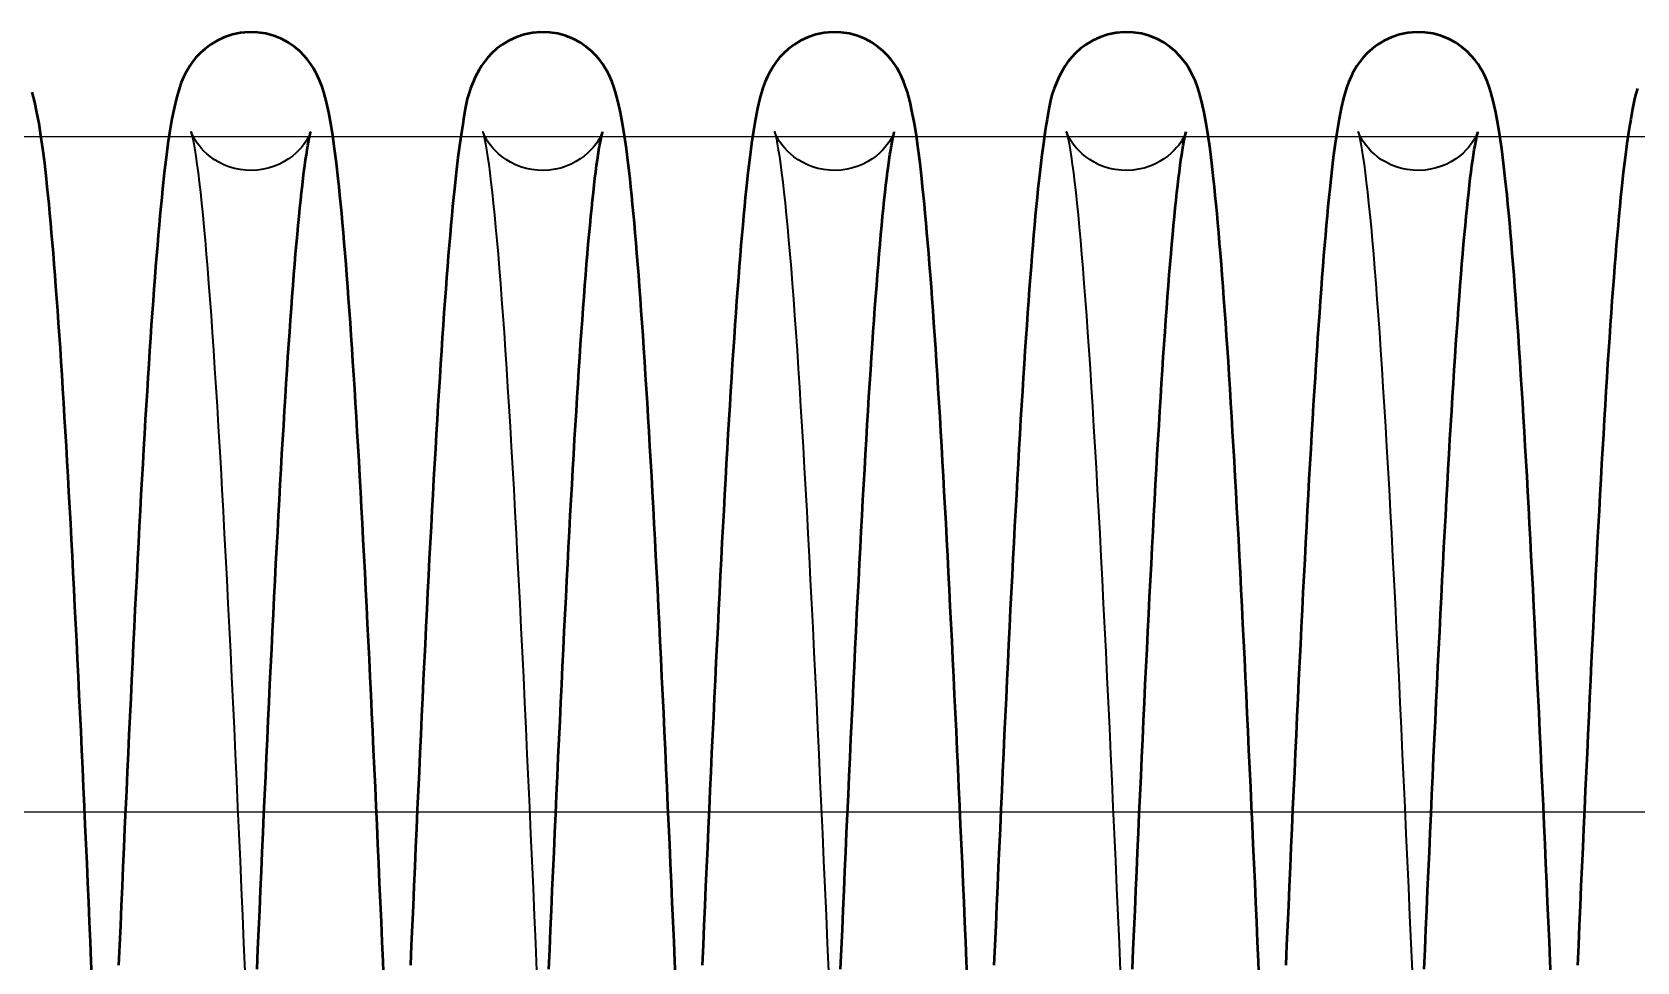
# Model space of a CAD drawing. Header units: millimetres. Extents: x 1448 to 104164, y -19509 to -89.
# Drawn here: x 84559 to 84654, y -3001.5 to -2946.5 of the extents above; entities that cross this region are included whole.
import ezdxf

# ---------------------------------------------------------------- set-up
doc = ezdxf.new("R2010")
doc.units = ezdxf.units.MM
doc.header["$LTSCALE"] = 60
doc.header["$MEASUREMENT"] = 0
doc.layers.get('0').update_dxf_attribs({"linetype": 'CONTINUOUS'})
doc.layers.add('가려진 것(ISO)', color=7, linetype='CONTINUOUS', lineweight=35)
doc.layers.add('가시적인 것(ISO)', color=7, linetype='CONTINUOUS', lineweight=50)

# ---------------------------------------------------------------- blocks, each defined once
blk = doc.blocks.new('토션스프링1')
at = {"layer": '가려진 것(ISO)', "flags": 128}
for points in [[(21462399.035, -50955408.884), (21462399.041, -50955408.9), (21462399.06, -50955408.952), (21462399.1, -50955409.045), (21462399.171, -50955409.189), (21462399.222, -50955409.282), (21462399.287, -50955409.391), (21462399.369, -50955409.514), (21462399.469, -50955409.652), (21462399.591, -50955409.803), (21462399.739, -50955409.966), (21462399.912, -50955410.136), (21462400.114, -50955410.308), (21462400.344, -50955410.477), (21462400.601, -50955410.638), (21462400.882, -50955410.785), (21462401.182, -50955410.912), (21462401.502, -50955411.016), (21462401.835, -50955411.094), (21462402.178, -50955411.144), (21462402.525, -50955411.164), (21462402.873, -50955411.153), (21462403.218, -50955411.111), (21462403.555, -50955411.041), (21462403.879, -50955410.945), (21462404.185, -50955410.824), (21462404.472, -50955410.682), (21462404.736, -50955410.525), (21462404.974, -50955410.357), (21462405.184, -50955410.186), (21462405.365, -50955410.015), (21462405.52, -50955409.85), (21462405.65, -50955409.693), (21462405.757, -50955409.551), (21462405.843, -50955409.424), (21462405.912, -50955409.312), (21462405.967, -50955409.214), (21462406.043, -50955409.063), (21462406.088, -50955408.962), (21462406.109, -50955408.905), (21462406.116, -50955408.885), (21462406.113, -50955408.895), (21462406.103, -50955408.931), (21462406.087, -50955408.992), (21462406.067, -50955409.075), (21462406.019, -50955409.298), (21462405.964, -50955409.585), (21462405.904, -50955409.934), (21462405.841, -50955410.339), (21462405.775, -50955410.797), (21462405.708, -50955411.304), (21462405.64, -50955411.858), (21462405.572, -50955412.458), (21462405.503, -50955413.103), (21462405.433, -50955413.793), (21462405.363, -50955414.525), (21462405.293, -50955415.3), (21462405.222, -50955416.115), (21462405.151, -50955416.97), (21462405.08, -50955417.864), (21462405.009, -50955418.794), (21462404.939, -50955419.76), (21462404.867, -50955420.765), (21462404.796, -50955421.807), (21462404.725, -50955422.886), (21462404.653, -50955424), (21462404.582, -50955425.148), (21462404.51, -50955426.329), (21462404.439, -50955427.541), (21462404.367, -50955428.783), (21462404.296, -50955430.054), (21462404.224, -50955431.352), (21462404.153, -50955432.676), (21462404.081, -50955434.027), (21462404.01, -50955435.405), (21462403.938, -50955436.812), (21462403.867, -50955438.244), (21462403.795, -50955439.701), (21462403.723, -50955441.181), (21462403.651, -50955442.682), (21462403.579, -50955444.203), (21462403.508, -50955445.743), (21462403.436, -50955447.299), (21462403.364, -50955448.871), (21462403.293, -50955450.456), (21462403.221, -50955452.054), (21462403.15, -50955453.666), (21462403.078, -50955455.294), (21462403.007, -50955456.936), (21462402.935, -50955458.59)], [(21462416.311, -50955408.884), (21462416.316, -50955408.9), (21462416.336, -50955408.952), (21462416.376, -50955409.046), (21462416.446, -50955409.194), (21462416.497, -50955409.288), (21462416.563, -50955409.397), (21462416.646, -50955409.52), (21462416.748, -50955409.657), (21462416.871, -50955409.808), (21462417.019, -50955409.971), (21462417.194, -50955410.141), (21462417.396, -50955410.313), (21462417.627, -50955410.482), (21462417.884, -50955410.642), (21462418.166, -50955410.789), (21462418.467, -50955410.916), (21462418.786, -50955411.019), (21462419.12, -50955411.096), (21462419.463, -50955411.145), (21462419.811, -50955411.164), (21462420.158, -50955411.152), (21462420.503, -50955411.11), (21462420.839, -50955411.039), (21462421.163, -50955410.942), (21462421.469, -50955410.821), (21462421.755, -50955410.678), (21462422.018, -50955410.52), (21462422.256, -50955410.353), (21462422.465, -50955410.181), (21462422.646, -50955410.01), (21462422.8, -50955409.845), (21462422.929, -50955409.69), (21462423.035, -50955409.547), (21462423.121, -50955409.42), (21462423.19, -50955409.309), (21462423.244, -50955409.212), (21462423.319, -50955409.061), (21462423.363, -50955408.961), (21462423.385, -50955408.905), (21462423.392, -50955408.885), (21462423.389, -50955408.895), (21462423.379, -50955408.932), (21462423.363, -50955408.993), (21462423.343, -50955409.076), (21462423.294, -50955409.3), (21462423.239, -50955409.588), (21462423.179, -50955409.936), (21462423.117, -50955410.341), (21462423.051, -50955410.799), (21462422.984, -50955411.307), (21462422.916, -50955411.862), (21462422.847, -50955412.461), (21462422.778, -50955413.106), (21462422.709, -50955413.796), (21462422.639, -50955414.528), (21462422.568, -50955415.303), (21462422.498, -50955416.119), (21462422.427, -50955416.975), (21462422.356, -50955417.869), (21462422.285, -50955418.8), (21462422.214, -50955419.768), (21462422.143, -50955420.771), (21462422.072, -50955421.812), (21462422, -50955422.889), (21462421.929, -50955424.003), (21462421.858, -50955425.15), (21462421.786, -50955426.331), (21462421.714, -50955427.544), (21462421.643, -50955428.786), (21462421.571, -50955430.058), (21462421.499, -50955431.358), (21462421.428, -50955432.685), (21462421.356, -50955434.036), (21462421.285, -50955435.413), (21462421.214, -50955436.816), (21462421.142, -50955438.247), (21462421.07, -50955439.702), (21462420.999, -50955441.182), (21462420.927, -50955442.683), (21462420.855, -50955444.204), (21462420.783, -50955445.745), (21462420.712, -50955447.302), (21462420.64, -50955448.876), (21462420.568, -50955450.463), (21462420.497, -50955452.064), (21462420.425, -50955453.675), (21462420.354, -50955455.3), (21462420.282, -50955456.939), (21462420.211, -50955458.591)], [(21462433.587, -50955408.884), (21462433.592, -50955408.9), (21462433.612, -50955408.952), (21462433.652, -50955409.045), (21462433.723, -50955409.189), (21462433.774, -50955409.282), (21462433.839, -50955409.391), (21462433.92, -50955409.514), (21462434.021, -50955409.652), (21462434.143, -50955409.803), (21462434.29, -50955409.966), (21462434.464, -50955410.136), (21462434.665, -50955410.308), (21462434.896, -50955410.477), (21462435.153, -50955410.638), (21462435.433, -50955410.785), (21462435.734, -50955410.912), (21462436.053, -50955411.016), (21462436.387, -50955411.094), (21462436.73, -50955411.144), (21462437.077, -50955411.164), (21462437.424, -50955411.153), (21462437.769, -50955411.111), (21462438.106, -50955411.041), (21462438.43, -50955410.945), (21462438.736, -50955410.824), (21462439.023, -50955410.682), (21462439.287, -50955410.525), (21462439.526, -50955410.357), (21462439.735, -50955410.186), (21462439.917, -50955410.015), (21462440.072, -50955409.85), (21462440.202, -50955409.693), (21462440.308, -50955409.551), (21462440.395, -50955409.424), (21462440.464, -50955409.312), (21462440.519, -50955409.214), (21462440.595, -50955409.063), (21462440.639, -50955408.962), (21462440.661, -50955408.905), (21462440.668, -50955408.885), (21462440.665, -50955408.895), (21462440.655, -50955408.931), (21462440.639, -50955408.992), (21462440.619, -50955409.075), (21462440.57, -50955409.298), (21462440.515, -50955409.585), (21462440.456, -50955409.934), (21462440.393, -50955410.339), (21462440.327, -50955410.797), (21462440.26, -50955411.304), (21462440.192, -50955411.858), (21462440.123, -50955412.458), (21462440.054, -50955413.103), (21462439.985, -50955413.793), (21462439.915, -50955414.525), (21462439.844, -50955415.3), (21462439.774, -50955416.115), (21462439.703, -50955416.97), (21462439.632, -50955417.864), (21462439.561, -50955418.794), (21462439.49, -50955419.76), (21462439.419, -50955420.765), (21462439.348, -50955421.807), (21462439.276, -50955422.886), (21462439.205, -50955424), (21462439.133, -50955425.148), (21462439.062, -50955426.329), (21462438.99, -50955427.541), (21462438.919, -50955428.783), (21462438.847, -50955430.054), (21462438.775, -50955431.352), (21462438.704, -50955432.676), (21462438.633, -50955434.027), (21462438.561, -50955435.405), (21462438.49, -50955436.812), (21462438.418, -50955438.244), (21462438.346, -50955439.701), (21462438.275, -50955441.181), (21462438.203, -50955442.682), (21462438.131, -50955444.203), (21462438.059, -50955445.743), (21462437.987, -50955447.299), (21462437.916, -50955448.871), (21462437.844, -50955450.456), (21462437.773, -50955452.054), (21462437.701, -50955453.666), (21462437.63, -50955455.294), (21462437.558, -50955456.936), (21462437.486, -50955458.59)], [(21462450.863, -50955408.884), (21462450.868, -50955408.9), (21462450.888, -50955408.952), (21462450.927, -50955409.046), (21462450.997, -50955409.194), (21462451.049, -50955409.288), (21462451.115, -50955409.397), (21462451.198, -50955409.52), (21462451.299, -50955409.657), (21462451.422, -50955409.808), (21462451.571, -50955409.971), (21462451.745, -50955410.141), (21462451.947, -50955410.313), (21462452.178, -50955410.482), (21462452.436, -50955410.642), (21462452.717, -50955410.789), (21462453.019, -50955410.916), (21462453.338, -50955411.019), (21462453.672, -50955411.096), (21462454.015, -50955411.145), (21462454.362, -50955411.164), (21462454.71, -50955411.152), (21462455.054, -50955411.11), (21462455.391, -50955411.039), (21462455.715, -50955410.942), (21462456.021, -50955410.821), (21462456.306, -50955410.678), (21462456.569, -50955410.52), (21462456.807, -50955410.353), (21462457.017, -50955410.181), (21462457.197, -50955410.01), (21462457.351, -50955409.845), (21462457.48, -50955409.69), (21462457.587, -50955409.547), (21462457.672, -50955409.42), (21462457.741, -50955409.309), (21462457.796, -50955409.212), (21462457.871, -50955409.061), (21462457.915, -50955408.961), (21462457.936, -50955408.905), (21462457.943, -50955408.885), (21462457.941, -50955408.895), (21462457.931, -50955408.932), (21462457.915, -50955408.993), (21462457.895, -50955409.076), (21462457.845, -50955409.3), (21462457.79, -50955409.588), (21462457.731, -50955409.936), (21462457.668, -50955410.341), (21462457.603, -50955410.799), (21462457.535, -50955411.307), (21462457.467, -50955411.862), (21462457.399, -50955412.461), (21462457.33, -50955413.106), (21462457.26, -50955413.796), (21462457.19, -50955414.528), (21462457.12, -50955415.303), (21462457.049, -50955416.119), (21462456.978, -50955416.975), (21462456.907, -50955417.869), (21462456.836, -50955418.8), (21462456.765, -50955419.768), (21462456.694, -50955420.771), (21462456.623, -50955421.812), (21462456.552, -50955422.889), (21462456.48, -50955424.003), (21462456.409, -50955425.15), (21462456.337, -50955426.331), (21462456.266, -50955427.544), (21462456.194, -50955428.786), (21462456.123, -50955430.058), (21462456.051, -50955431.358), (21462455.979, -50955432.685), (21462455.908, -50955434.036), (21462455.837, -50955435.413), (21462455.765, -50955436.816), (21462455.694, -50955438.247), (21462455.622, -50955439.702), (21462455.55, -50955441.182), (21462455.478, -50955442.683), (21462455.407, -50955444.204), (21462455.335, -50955445.745), (21462455.263, -50955447.302), (21462455.191, -50955448.876), (21462455.12, -50955450.463), (21462455.048, -50955452.064), (21462454.977, -50955453.675), (21462454.905, -50955455.3), (21462454.834, -50955456.939), (21462454.762, -50955458.591)], [(21462468.138, -50955408.884), (21462468.144, -50955408.9), (21462468.163, -50955408.952), (21462468.203, -50955409.045), (21462468.274, -50955409.189), (21462468.325, -50955409.282), (21462468.39, -50955409.391), (21462468.472, -50955409.514), (21462468.572, -50955409.652), (21462468.694, -50955409.803), (21462468.842, -50955409.966), (21462469.015, -50955410.136), (21462469.217, -50955410.308), (21462469.447, -50955410.477), (21462469.704, -50955410.638), (21462469.985, -50955410.785), (21462470.285, -50955410.912), (21462470.605, -50955411.016), (21462470.938, -50955411.094), (21462471.281, -50955411.144), (21462471.628, -50955411.164), (21462471.976, -50955411.153), (21462472.321, -50955411.111), (21462472.658, -50955411.041), (21462472.982, -50955410.945), (21462473.288, -50955410.824), (21462473.575, -50955410.682), (21462473.839, -50955410.525), (21462474.077, -50955410.357), (21462474.287, -50955410.186), (21462474.468, -50955410.015), (21462474.623, -50955409.85), (21462474.753, -50955409.693), (21462474.86, -50955409.551), (21462474.946, -50955409.424), (21462475.015, -50955409.312), (21462475.07, -50955409.214), (21462475.146, -50955409.063), (21462475.191, -50955408.962), (21462475.212, -50955408.905), (21462475.219, -50955408.885), (21462475.216, -50955408.895), (21462475.206, -50955408.931), (21462475.191, -50955408.992), (21462475.17, -50955409.075), (21462475.121, -50955409.298), (21462475.067, -50955409.585), (21462475.007, -50955409.934), (21462474.944, -50955410.339), (21462474.878, -50955410.797), (21462474.811, -50955411.304), (21462474.743, -50955411.858), (21462474.675, -50955412.458), (21462474.606, -50955413.103), (21462474.536, -50955413.793), (21462474.466, -50955414.525), (21462474.396, -50955415.3), (21462474.325, -50955416.115), (21462474.254, -50955416.97), (21462474.183, -50955417.864), (21462474.112, -50955418.794), (21462474.042, -50955419.76), (21462473.97, -50955420.765), (21462473.899, -50955421.807), (21462473.828, -50955422.886), (21462473.756, -50955424), (21462473.685, -50955425.148), (21462473.613, -50955426.329), (21462473.542, -50955427.541), (21462473.47, -50955428.783), (21462473.398, -50955430.054), (21462473.327, -50955431.352), (21462473.256, -50955432.676), (21462473.184, -50955434.027), (21462473.113, -50955435.405), (21462473.041, -50955436.812), (21462472.97, -50955438.244), (21462472.898, -50955439.701), (21462472.826, -50955441.181), (21462472.754, -50955442.682), (21462472.682, -50955444.203), (21462472.611, -50955445.743), (21462472.539, -50955447.299), (21462472.467, -50955448.871), (21462472.396, -50955450.456), (21462472.324, -50955452.054), (21462472.253, -50955453.666), (21462472.181, -50955455.294), (21462472.11, -50955456.936), (21462472.038, -50955458.59)]]:
    blk.add_lwpolyline(points, dxfattribs=at)
at = {"layer": '가시적인 것(ISO)', "flags": 128}
for points in [[(21462389.577, -50955406.308), (21462389.684, -50955406.624), (21462389.768, -50955406.926), (21462389.89, -50955407.512), (21462389.986, -50955408.121), (21462390.039, -50955408.451), (21462390.096, -50955408.803), (21462390.209, -50955409.56), (21462390.318, -50955410.387), (21462390.426, -50955411.286), (21462390.531, -50955412.256), (21462390.583, -50955412.768), (21462390.635, -50955413.298), (21462390.686, -50955413.846), (21462390.738, -50955414.412), (21462390.789, -50955414.996), (21462390.84, -50955415.598), (21462390.891, -50955416.218), (21462390.942, -50955416.856), (21462390.993, -50955417.513), (21462391.044, -50955418.189), (21462391.095, -50955418.883), (21462391.146, -50955419.596), (21462391.198, -50955420.327), (21462391.249, -50955421.075), (21462391.3, -50955421.841), (21462391.351, -50955422.624), (21462391.402, -50955423.424), (21462391.453, -50955424.24), (21462391.505, -50955425.071), (21462391.556, -50955425.918), (21462391.607, -50955426.781), (21462391.658, -50955427.657), (21462391.709, -50955428.548), (21462391.76, -50955429.453), (21462391.81, -50955430.371), (21462391.861, -50955431.303), (21462391.912, -50955432.247), (21462391.963, -50955433.205), (21462392.014, -50955434.178), (21462392.064, -50955435.165), (21462392.115, -50955436.165), (21462392.166, -50955437.178), (21462392.217, -50955438.204), (21462392.268, -50955439.241), (21462392.319, -50955440.289), (21462392.37, -50955441.348), (21462392.421, -50955442.418), (21462392.472, -50955443.497), (21462392.523, -50955444.585), (21462392.574, -50955445.682), (21462392.625, -50955446.787), (21462392.676, -50955447.9), (21462392.727, -50955449.019), (21462392.777, -50955450.145), (21462392.828, -50955451.278), (21462392.879, -50955452.419), (21462392.93, -50955453.568), (21462392.98, -50955454.724), (21462393.031, -50955455.887), (21462393.082, -50955457.057), (21462393.133, -50955458.232)], [(21462394.701, -50955459.204), (21462394.752, -50955458.024), (21462394.803, -50955456.849), (21462394.854, -50955455.679), (21462394.905, -50955454.515), (21462394.956, -50955453.358), (21462395.006, -50955452.207), (21462395.057, -50955451.064), (21462395.108, -50955449.929), (21462395.159, -50955448.803), (21462395.21, -50955447.687), (21462395.26, -50955446.579), (21462395.311, -50955445.478), (21462395.362, -50955444.386), (21462395.413, -50955443.301), (21462395.464, -50955442.225), (21462395.515, -50955441.159), (21462395.566, -50955440.103), (21462395.617, -50955439.056), (21462395.668, -50955438.021), (21462395.719, -50955436.997), (21462395.77, -50955435.985), (21462395.821, -50955434.985), (21462395.872, -50955433.999), (21462395.923, -50955433.025), (21462395.974, -50955432.066), (21462396.024, -50955431.121), (21462396.075, -50955430.191), (21462396.126, -50955429.276), (21462396.177, -50955428.376), (21462396.228, -50955427.49), (21462396.279, -50955426.619), (21462396.329, -50955425.761), (21462396.381, -50955424.919), (21462396.432, -50955424.091), (21462396.483, -50955423.279), (21462396.534, -50955422.482), (21462396.585, -50955421.701), (21462396.637, -50955420.937), (21462396.688, -50955420.189), (21462396.74, -50955419.459), (21462396.791, -50955418.745), (21462396.843, -50955418.049), (21462396.894, -50955417.371), (21462396.946, -50955416.712), (21462396.997, -50955416.071), (21462397.049, -50955415.448), (21462397.101, -50955414.845), (21462397.153, -50955414.262), (21462397.204, -50955413.698), (21462397.256, -50955413.155), (21462397.308, -50955412.632), (21462397.359, -50955412.128), (21462397.41, -50955411.643), (21462397.514, -50955410.729), (21462397.62, -50955409.885), (21462397.73, -50955409.105), (21462397.846, -50955408.387), (21462397.97, -50955407.724), (21462398.104, -50955407.113), (21462398.263, -50955406.518), (21462398.364, -50955406.209), (21462398.488, -50955405.88), (21462398.648, -50955405.518), (21462398.751, -50955405.318), (21462398.874, -50955405.104), (21462399.022, -50955404.872), (21462399.204, -50955404.625), (21462399.423, -50955404.367), (21462399.688, -50955404.101), (21462400.003, -50955403.837), (21462400.363, -50955403.59), (21462400.769, -50955403.371), (21462401.214, -50955403.191), (21462401.689, -50955403.059), (21462402.182, -50955402.983), (21462402.686, -50955402.967), (21462403.187, -50955403.009), (21462403.673, -50955403.11), (21462404.135, -50955403.264), (21462404.565, -50955403.464), (21462404.953, -50955403.696), (21462405.293, -50955403.951), (21462405.585, -50955404.217), (21462405.829, -50955404.48), (21462406.031, -50955404.734), (21462406.198, -50955404.975), (21462406.334, -50955405.199), (21462406.449, -50955405.407), (21462406.546, -50955405.601), (21462406.698, -50955405.955), (21462406.811, -50955406.277), (21462406.989, -50955406.881), (21462407.131, -50955407.482), (21462407.255, -50955408.115), (21462407.374, -50955408.809), (21462407.487, -50955409.57), (21462407.597, -50955410.398), (21462407.704, -50955411.295), (21462407.809, -50955412.262), (21462407.86, -50955412.772), (21462407.912, -50955413.3), (21462407.963, -50955413.846), (21462408.013, -50955414.411), (21462408.064, -50955414.994), (21462408.115, -50955415.595), (21462408.166, -50955416.215), (21462408.217, -50955416.854), (21462408.269, -50955417.512), (21462408.32, -50955418.189), (21462408.371, -50955418.885), (21462408.422, -50955419.599), (21462408.474, -50955420.331), (21462408.525, -50955421.08), (21462408.576, -50955421.846), (21462408.627, -50955422.629), (21462408.678, -50955423.429), (21462408.729, -50955424.244), (21462408.781, -50955425.075), (21462408.832, -50955425.922), (21462408.883, -50955426.783), (21462408.934, -50955427.658), (21462408.984, -50955428.548), (21462409.035, -50955429.452), (21462409.086, -50955430.369), (21462409.137, -50955431.3), (21462409.188, -50955432.245), (21462409.239, -50955433.206), (21462409.289, -50955434.18), (21462409.34, -50955435.168), (21462409.391, -50955436.169), (21462409.442, -50955437.183), (21462409.493, -50955438.209), (21462409.544, -50955439.246), (21462409.595, -50955440.295), (21462409.646, -50955441.354), (21462409.697, -50955442.423), (21462409.748, -50955443.501), (21462409.799, -50955444.588), (21462409.85, -50955445.684), (21462409.901, -50955446.787), (21462409.952, -50955447.898), (21462410.002, -50955449.016), (21462410.053, -50955450.141), (21462410.104, -50955451.276), (21462410.154, -50955452.419), (21462410.205, -50955453.569), (21462410.256, -50955454.727), (21462410.307, -50955455.892), (21462410.358, -50955457.062), (21462410.409, -50955458.238)], [(21462411.976, -50955459.203), (21462412.027, -50955458.023), (21462412.078, -50955456.848), (21462412.129, -50955455.679), (21462412.18, -50955454.516), (21462412.231, -50955453.36), (21462412.282, -50955452.211), (21462412.333, -50955451.07), (21462412.383, -50955449.938), (21462412.434, -50955448.814), (21462412.485, -50955447.697), (21462412.536, -50955446.586), (21462412.587, -50955445.484), (21462412.637, -50955444.389), (21462412.688, -50955443.303), (21462412.739, -50955442.226), (21462412.79, -50955441.159), (21462412.841, -50955440.101), (21462412.892, -50955439.055), (21462412.943, -50955438.019), (21462412.994, -50955436.995), (21462413.045, -50955435.984), (21462413.096, -50955434.985), (21462413.147, -50955433.999), (21462413.198, -50955433.028), (21462413.249, -50955432.07), (21462413.3, -50955431.127), (21462413.351, -50955430.199), (21462413.401, -50955429.285), (21462413.452, -50955428.383), (21462413.503, -50955427.496), (21462413.554, -50955426.622), (21462413.605, -50955425.763), (21462413.656, -50955424.919), (21462413.708, -50955424.09), (21462413.759, -50955423.276), (21462413.81, -50955422.478), (21462413.861, -50955421.697), (21462413.913, -50955420.932), (21462413.964, -50955420.184), (21462414.016, -50955419.453), (21462414.067, -50955418.74), (21462414.119, -50955418.045), (21462414.17, -50955417.368), (21462414.222, -50955416.71), (21462414.273, -50955416.07), (21462414.324, -50955415.451), (21462414.376, -50955414.851), (21462414.427, -50955414.27), (21462414.479, -50955413.71), (21462414.53, -50955413.169), (21462414.581, -50955412.646), (21462414.632, -50955412.143), (21462414.683, -50955411.657), (21462414.788, -50955410.739), (21462414.895, -50955409.889), (21462415.007, -50955409.105), (21462415.123, -50955408.385), (21462415.246, -50955407.725), (21462415.378, -50955407.116), (21462415.538, -50955406.52), (21462415.64, -50955406.21), (21462415.763, -50955405.882), (21462415.923, -50955405.52), (21462416.025, -50955405.321), (21462416.148, -50955405.107), (21462416.296, -50955404.875), (21462416.477, -50955404.629), (21462416.696, -50955404.37), (21462416.961, -50955404.104), (21462417.274, -50955403.84), (21462417.634, -50955403.593), (21462418.039, -50955403.374), (21462418.485, -50955403.193), (21462418.959, -50955403.06), (21462419.452, -50955402.984), (21462419.955, -50955402.967), (21462420.456, -50955403.008), (21462420.942, -50955403.108), (21462421.406, -50955403.262), (21462421.836, -50955403.461), (21462422.224, -50955403.693), (21462422.564, -50955403.948), (21462422.857, -50955404.213), (21462423.102, -50955404.476), (21462423.305, -50955404.73), (21462423.472, -50955404.971), (21462423.609, -50955405.197), (21462423.822, -50955405.602), (21462423.992, -50955405.97), (21462424.128, -50955406.308), (21462424.235, -50955406.624), (21462424.32, -50955406.926), (21462424.441, -50955407.512), (21462424.537, -50955408.121), (21462424.59, -50955408.451), (21462424.647, -50955408.803), (21462424.76, -50955409.56), (21462424.87, -50955410.387), (21462424.977, -50955411.286), (21462425.083, -50955412.256), (21462425.135, -50955412.768), (21462425.186, -50955413.298), (21462425.238, -50955413.846), (21462425.289, -50955414.412), (21462425.34, -50955414.996), (21462425.391, -50955415.598), (21462425.442, -50955416.218), (21462425.493, -50955416.856), (21462425.544, -50955417.513), (21462425.596, -50955418.189), (21462425.647, -50955418.883), (21462425.698, -50955419.596), (21462425.749, -50955420.327), (21462425.8, -50955421.075), (21462425.851, -50955421.841), (21462425.903, -50955422.624), (21462425.954, -50955423.424), (21462426.005, -50955424.24), (21462426.056, -50955425.071), (21462426.107, -50955425.918), (21462426.158, -50955426.781), (21462426.209, -50955427.657), (21462426.26, -50955428.548), (21462426.311, -50955429.453), (21462426.362, -50955430.371), (21462426.413, -50955431.303), (21462426.463, -50955432.247), (21462426.514, -50955433.205), (21462426.565, -50955434.178), (21462426.616, -50955435.165), (21462426.667, -50955436.165), (21462426.718, -50955437.178), (21462426.769, -50955438.204), (21462426.82, -50955439.241), (21462426.871, -50955440.289), (21462426.922, -50955441.348), (21462426.973, -50955442.418), (21462427.024, -50955443.497), (21462427.075, -50955444.585), (21462427.126, -50955445.682), (21462427.177, -50955446.787), (21462427.227, -50955447.9), (21462427.278, -50955449.019), (21462427.329, -50955450.145), (21462427.38, -50955451.278), (21462427.43, -50955452.419), (21462427.481, -50955453.568), (21462427.532, -50955454.724), (21462427.583, -50955455.887), (21462427.634, -50955457.057), (21462427.685, -50955458.232)], [(21462429.252, -50955459.204), (21462429.303, -50955458.024), (21462429.354, -50955456.849), (21462429.405, -50955455.679), (21462429.456, -50955454.515), (21462429.507, -50955453.358), (21462429.558, -50955452.207), (21462429.609, -50955451.064), (21462429.66, -50955449.929), (21462429.71, -50955448.803), (21462429.761, -50955447.687), (21462429.812, -50955446.579), (21462429.863, -50955445.478), (21462429.913, -50955444.386), (21462429.964, -50955443.301), (21462430.015, -50955442.225), (21462430.066, -50955441.159), (21462430.117, -50955440.103), (21462430.168, -50955439.056), (21462430.219, -50955438.021), (21462430.27, -50955436.997), (21462430.321, -50955435.985), (21462430.372, -50955434.985), (21462430.423, -50955433.999), (21462430.474, -50955433.025), (21462430.525, -50955432.066), (21462430.576, -50955431.121), (21462430.627, -50955430.191), (21462430.677, -50955429.276), (21462430.728, -50955428.376), (21462430.779, -50955427.49), (21462430.83, -50955426.619), (21462430.881, -50955425.761), (21462430.932, -50955424.919), (21462430.983, -50955424.091), (21462431.034, -50955423.279), (21462431.086, -50955422.482), (21462431.137, -50955421.701), (21462431.188, -50955420.937), (21462431.24, -50955420.189), (21462431.291, -50955419.459), (21462431.343, -50955418.745), (21462431.394, -50955418.049), (21462431.446, -50955417.371), (21462431.497, -50955416.712), (21462431.549, -50955416.071), (21462431.601, -50955415.448), (21462431.652, -50955414.845), (21462431.704, -50955414.262), (21462431.756, -50955413.698), (21462431.808, -50955413.155), (21462431.859, -50955412.632), (21462431.91, -50955412.128), (21462431.962, -50955411.643), (21462432.065, -50955410.729), (21462432.171, -50955409.885), (21462432.281, -50955409.105), (21462432.398, -50955408.387), (21462432.522, -50955407.724), (21462432.655, -50955407.113), (21462432.814, -50955406.518), (21462432.916, -50955406.209), (21462433.04, -50955405.88), (21462433.2, -50955405.518), (21462433.302, -50955405.318), (21462433.425, -50955405.104), (21462433.574, -50955404.872), (21462433.755, -50955404.625), (21462433.975, -50955404.367), (21462434.24, -50955404.101), (21462434.554, -50955403.837), (21462434.915, -50955403.59), (21462435.32, -50955403.371), (21462435.766, -50955403.191), (21462436.241, -50955403.059), (21462436.734, -50955402.983), (21462437.237, -50955402.967), (21462437.738, -50955403.009), (21462438.224, -50955403.11), (21462438.687, -50955403.264), (21462439.117, -50955403.464), (21462439.505, -50955403.696), (21462439.844, -50955403.951), (21462440.136, -50955404.217), (21462440.38, -50955404.48), (21462440.583, -50955404.734), (21462440.749, -50955404.975), (21462440.886, -50955405.199), (21462441, -50955405.407), (21462441.098, -50955405.601), (21462441.249, -50955405.955), (21462441.363, -50955406.277), (21462441.541, -50955406.881), (21462441.683, -50955407.482), (21462441.807, -50955408.115), (21462441.925, -50955408.809), (21462442.039, -50955409.57), (21462442.149, -50955410.398), (21462442.255, -50955411.295), (21462442.36, -50955412.262), (21462442.412, -50955412.772), (21462442.463, -50955413.3), (21462442.514, -50955413.846), (21462442.565, -50955414.411), (21462442.616, -50955414.994), (21462442.667, -50955415.595), (21462442.718, -50955416.215), (21462442.769, -50955416.854), (21462442.82, -50955417.512), (21462442.871, -50955418.189), (21462442.923, -50955418.885), (21462442.974, -50955419.599), (21462443.025, -50955420.331), (21462443.076, -50955421.08), (21462443.127, -50955421.846), (21462443.179, -50955422.629), (21462443.23, -50955423.429), (21462443.281, -50955424.244), (21462443.332, -50955425.075), (21462443.383, -50955425.922), (21462443.434, -50955426.783), (21462443.485, -50955427.658), (21462443.536, -50955428.548), (21462443.587, -50955429.452), (21462443.638, -50955430.369), (21462443.688, -50955431.3), (21462443.739, -50955432.245), (21462443.79, -50955433.206), (21462443.841, -50955434.18), (21462443.892, -50955435.168), (21462443.943, -50955436.169), (21462443.994, -50955437.183), (21462444.045, -50955438.209), (21462444.096, -50955439.246), (21462444.147, -50955440.295), (21462444.198, -50955441.354), (21462444.249, -50955442.423), (21462444.3, -50955443.501), (21462444.351, -50955444.588), (21462444.401, -50955445.684), (21462444.452, -50955446.787), (21462444.503, -50955447.898), (21462444.554, -50955449.016), (21462444.604, -50955450.141), (21462444.655, -50955451.276), (21462444.706, -50955452.419), (21462444.757, -50955453.569), (21462444.808, -50955454.727), (21462444.859, -50955455.892), (21462444.91, -50955457.062), (21462444.961, -50955458.238)], [(21462446.528, -50955459.203), (21462446.579, -50955458.023), (21462446.63, -50955456.848), (21462446.681, -50955455.679), (21462446.732, -50955454.516), (21462446.783, -50955453.36), (21462446.833, -50955452.211), (21462446.884, -50955451.07), (21462446.935, -50955449.938), (21462446.986, -50955448.814), (21462447.036, -50955447.697), (21462447.087, -50955446.586), (21462447.138, -50955445.484), (21462447.189, -50955444.389), (21462447.24, -50955443.303), (21462447.291, -50955442.226), (21462447.342, -50955441.159), (21462447.393, -50955440.101), (21462447.444, -50955439.055), (21462447.495, -50955438.019), (21462447.546, -50955436.995), (21462447.597, -50955435.984), (21462447.648, -50955434.985), (21462447.699, -50955433.999), (21462447.75, -50955433.028), (21462447.8, -50955432.07), (21462447.851, -50955431.127), (21462447.902, -50955430.199), (21462447.953, -50955429.285), (21462448.004, -50955428.383), (21462448.055, -50955427.496), (21462448.106, -50955426.622), (21462448.157, -50955425.763), (21462448.208, -50955424.919), (21462448.259, -50955424.09), (21462448.31, -50955423.276), (21462448.362, -50955422.478), (21462448.413, -50955421.697), (21462448.464, -50955420.932), (21462448.516, -50955420.184), (21462448.567, -50955419.453), (21462448.619, -50955418.74), (21462448.67, -50955418.045), (21462448.722, -50955417.368), (21462448.773, -50955416.71), (21462448.825, -50955416.07), (21462448.876, -50955415.451), (21462448.928, -50955414.851), (21462448.979, -50955414.27), (21462449.03, -50955413.71), (21462449.081, -50955413.169), (21462449.132, -50955412.646), (21462449.183, -50955412.143), (21462449.235, -50955411.657), (21462449.339, -50955410.739), (21462449.447, -50955409.889), (21462449.558, -50955409.105), (21462449.675, -50955408.385), (21462449.798, -50955407.725), (21462449.929, -50955407.116), (21462450.09, -50955406.52), (21462450.191, -50955406.21), (21462450.314, -50955405.882), (21462450.474, -50955405.52), (21462450.577, -50955405.321), (21462450.699, -50955405.107), (21462450.847, -50955404.875), (21462451.028, -50955404.629), (21462451.247, -50955404.37), (21462451.512, -50955404.104), (21462451.826, -50955403.84), (21462452.185, -50955403.593), (21462452.591, -50955403.374), (21462453.036, -50955403.193), (21462453.51, -50955403.06), (21462454.003, -50955402.984), (21462454.507, -50955402.967), (21462455.008, -50955403.008), (21462455.494, -50955403.108), (21462455.957, -50955403.262), (21462456.388, -50955403.461), (21462456.776, -50955403.693), (21462457.116, -50955403.948), (21462457.408, -50955404.213), (21462457.653, -50955404.476), (21462457.856, -50955404.73), (21462458.023, -50955404.971), (21462458.161, -50955405.197), (21462458.374, -50955405.602), (21462458.544, -50955405.97), (21462458.68, -50955406.308), (21462458.787, -50955406.624), (21462458.871, -50955406.926), (21462458.993, -50955407.512), (21462459.089, -50955408.121), (21462459.142, -50955408.451), (21462459.199, -50955408.803), (21462459.312, -50955409.56), (21462459.421, -50955410.387), (21462459.529, -50955411.286), (21462459.634, -50955412.256), (21462459.686, -50955412.768), (21462459.738, -50955413.298), (21462459.789, -50955413.846), (21462459.841, -50955414.412), (21462459.892, -50955414.996), (21462459.943, -50955415.598), (21462459.994, -50955416.218), (21462460.045, -50955416.856), (21462460.096, -50955417.513), (21462460.147, -50955418.189), (21462460.198, -50955418.883), (21462460.249, -50955419.596), (21462460.301, -50955420.327), (21462460.352, -50955421.075), (21462460.403, -50955421.841), (21462460.454, -50955422.624), (21462460.505, -50955423.424), (21462460.556, -50955424.24), (21462460.608, -50955425.071), (21462460.659, -50955425.918), (21462460.71, -50955426.781), (21462460.761, -50955427.657), (21462460.812, -50955428.548), (21462460.863, -50955429.453), (21462460.913, -50955430.371), (21462460.964, -50955431.303), (21462461.015, -50955432.247), (21462461.066, -50955433.205), (21462461.117, -50955434.178), (21462461.167, -50955435.165), (21462461.218, -50955436.165), (21462461.269, -50955437.178), (21462461.32, -50955438.204), (21462461.371, -50955439.241), (21462461.422, -50955440.289), (21462461.473, -50955441.348), (21462461.524, -50955442.418), (21462461.575, -50955443.497), (21462461.626, -50955444.585), (21462461.677, -50955445.682), (21462461.728, -50955446.787), (21462461.779, -50955447.9), (21462461.83, -50955449.019), (21462461.88, -50955450.145), (21462461.931, -50955451.278), (21462461.982, -50955452.419), (21462462.033, -50955453.568), (21462462.083, -50955454.724), (21462462.134, -50955455.887), (21462462.185, -50955457.057), (21462462.236, -50955458.232)], [(21462463.804, -50955459.204), (21462463.855, -50955458.024), (21462463.906, -50955456.849), (21462463.957, -50955455.679), (21462464.008, -50955454.515), (21462464.059, -50955453.358), (21462464.109, -50955452.207), (21462464.16, -50955451.064), (21462464.211, -50955449.929), (21462464.262, -50955448.803), (21462464.313, -50955447.687), (21462464.363, -50955446.579), (21462464.414, -50955445.478), (21462464.465, -50955444.386), (21462464.516, -50955443.301), (21462464.567, -50955442.225), (21462464.618, -50955441.159), (21462464.669, -50955440.103), (21462464.72, -50955439.056), (21462464.771, -50955438.021), (21462464.822, -50955436.997), (21462464.873, -50955435.985), (21462464.924, -50955434.985), (21462464.975, -50955433.999), (21462465.026, -50955433.025), (21462465.077, -50955432.066), (21462465.127, -50955431.121), (21462465.178, -50955430.191), (21462465.229, -50955429.276), (21462465.28, -50955428.376), (21462465.331, -50955427.49), (21462465.382, -50955426.619), (21462465.433, -50955425.761), (21462465.484, -50955424.919), (21462465.535, -50955424.091), (21462465.586, -50955423.279), (21462465.637, -50955422.482), (21462465.688, -50955421.701), (21462465.74, -50955420.937), (21462465.791, -50955420.189), (21462465.843, -50955419.459), (21462465.894, -50955418.745), (21462465.946, -50955418.049), (21462465.997, -50955417.371), (21462466.049, -50955416.712), (21462466.1, -50955416.071), (21462466.152, -50955415.448), (21462466.204, -50955414.845), (21462466.256, -50955414.262), (21462466.307, -50955413.698), (21462466.359, -50955413.155), (21462466.411, -50955412.632), (21462466.462, -50955412.128), (21462466.513, -50955411.643), (21462466.617, -50955410.729), (21462466.723, -50955409.885), (21462466.833, -50955409.105), (21462466.949, -50955408.387), (21462467.073, -50955407.724), (21462467.207, -50955407.113), (21462467.366, -50955406.518), (21462467.467, -50955406.209), (21462467.591, -50955405.88), (21462467.751, -50955405.518), (21462467.854, -50955405.318), (21462467.977, -50955405.104), (21462468.125, -50955404.872), (21462468.307, -50955404.625), (21462468.526, -50955404.367), (21462468.792, -50955404.101), (21462469.106, -50955403.837), (21462469.466, -50955403.59), (21462469.872, -50955403.371), (21462470.317, -50955403.191), (21462470.792, -50955403.059), (21462471.285, -50955402.983), (21462471.789, -50955402.967), (21462472.29, -50955403.009), (21462472.776, -50955403.11), (21462473.238, -50955403.264), (21462473.668, -50955403.464), (21462474.056, -50955403.696), (21462474.396, -50955403.951), (21462474.688, -50955404.217), (21462474.932, -50955404.48), (21462475.134, -50955404.734), (21462475.301, -50955404.975), (21462475.437, -50955405.199), (21462475.552, -50955405.407), (21462475.649, -50955405.601), (21462475.801, -50955405.955), (21462475.914, -50955406.277), (21462476.092, -50955406.881), (21462476.234, -50955407.482), (21462476.358, -50955408.115), (21462476.476, -50955408.809), (21462476.59, -50955409.57), (21462476.7, -50955410.398), (21462476.807, -50955411.295), (21462476.912, -50955412.262), (21462476.963, -50955412.772), (21462477.014, -50955413.3), (21462477.066, -50955413.846), (21462477.116, -50955414.411), (21462477.167, -50955414.994), (21462477.218, -50955415.595), (21462477.269, -50955416.215), (21462477.32, -50955416.854), (21462477.372, -50955417.512), (21462477.423, -50955418.189), (21462477.474, -50955418.885), (21462477.525, -50955419.599), (21462477.577, -50955420.331), (21462477.628, -50955421.08), (21462477.679, -50955421.846), (21462477.73, -50955422.629), (21462477.781, -50955423.429), (21462477.832, -50955424.244), (21462477.884, -50955425.075), (21462477.935, -50955425.922), (21462477.986, -50955426.783), (21462478.037, -50955427.658), (21462478.087, -50955428.548), (21462478.138, -50955429.452), (21462478.189, -50955430.369), (21462478.24, -50955431.3), (21462478.291, -50955432.245), (21462478.341, -50955433.206), (21462478.392, -50955434.18), (21462478.443, -50955435.168), (21462478.494, -50955436.169), (21462478.545, -50955437.183), (21462478.596, -50955438.209), (21462478.647, -50955439.246), (21462478.698, -50955440.295), (21462478.749, -50955441.354), (21462478.8, -50955442.423), (21462478.851, -50955443.501), (21462478.902, -50955444.588), (21462478.953, -50955445.684), (21462479.004, -50955446.787), (21462479.055, -50955447.898), (21462479.105, -50955449.016), (21462479.156, -50955450.141), (21462479.207, -50955451.276), (21462479.258, -50955452.419), (21462479.308, -50955453.569), (21462479.359, -50955454.727), (21462479.41, -50955455.892), (21462479.461, -50955457.062), (21462479.512, -50955458.238)], [(21462481.079, -50955459.203), (21462481.13, -50955458.023), (21462481.181, -50955456.848), (21462481.232, -50955455.679), (21462481.283, -50955454.516), (21462481.334, -50955453.36), (21462481.385, -50955452.211), (21462481.436, -50955451.07), (21462481.487, -50955449.938), (21462481.537, -50955448.814), (21462481.588, -50955447.697), (21462481.639, -50955446.586), (21462481.69, -50955445.484), (21462481.74, -50955444.389), (21462481.791, -50955443.303), (21462481.842, -50955442.226), (21462481.893, -50955441.159), (21462481.944, -50955440.101), (21462481.995, -50955439.055), (21462482.046, -50955438.019), (21462482.097, -50955436.995), (21462482.148, -50955435.984), (21462482.199, -50955434.985), (21462482.25, -50955433.999), (21462482.301, -50955433.028), (21462482.352, -50955432.07), (21462482.403, -50955431.127), (21462482.453, -50955430.199), (21462482.504, -50955429.285), (21462482.555, -50955428.383), (21462482.606, -50955427.496), (21462482.657, -50955426.622), (21462482.708, -50955425.763), (21462482.759, -50955424.919), (21462482.811, -50955424.09), (21462482.862, -50955423.276), (21462482.913, -50955422.478), (21462482.964, -50955421.697), (21462483.016, -50955420.932), (21462483.067, -50955420.184), (21462483.119, -50955419.453), (21462483.17, -50955418.74), (21462483.222, -50955418.045), (21462483.273, -50955417.368), (21462483.325, -50955416.71), (21462483.376, -50955416.07), (21462483.428, -50955415.451), (21462483.479, -50955414.851), (21462483.53, -50955414.27), (21462483.582, -50955413.71), (21462483.633, -50955413.169), (21462483.684, -50955412.646), (21462483.735, -50955412.143), (21462483.786, -50955411.657), (21462483.891, -50955410.739), (21462483.998, -50955409.889), (21462484.11, -50955409.105), (21462484.226, -50955408.385), (21462484.349, -50955407.725), (21462484.481, -50955407.116), (21462484.641, -50955406.52)], [(21462402.212, -50955458.47), (21462402.161, -50955457.299), (21462402.11, -50955456.133), (21462402.059, -50955454.975), (21462402.009, -50955453.824), (21462401.958, -50955452.677), (21462401.907, -50955451.536), (21462401.856, -50955450.401), (21462401.805, -50955449.272), (21462401.754, -50955448.151), (21462401.704, -50955447.037), (21462401.653, -50955445.931), (21462401.602, -50955444.834), (21462401.551, -50955443.747), (21462401.5, -50955442.669), (21462401.449, -50955441.602), (21462401.398, -50955440.546), (21462401.347, -50955439.502), (21462401.296, -50955438.469), (21462401.245, -50955437.45), (21462401.195, -50955436.444), (21462401.144, -50955435.451), (21462401.094, -50955434.471), (21462401.043, -50955433.503), (21462400.992, -50955432.547), (21462400.941, -50955431.605), (21462400.89, -50955430.675), (21462400.84, -50955429.759), (21462400.789, -50955428.858), (21462400.738, -50955427.971), (21462400.687, -50955427.099), (21462400.636, -50955426.243), (21462400.585, -50955425.403), (21462400.535, -50955424.58), (21462400.484, -50955423.774), (21462400.433, -50955422.985), (21462400.383, -50955422.214), (21462400.332, -50955421.462), (21462400.282, -50955420.729), (21462400.231, -50955420.014), (21462400.181, -50955419.317), (21462400.13, -50955418.638), (21462400.08, -50955417.977), (21462400.029, -50955417.335), (21462399.978, -50955416.711), (21462399.928, -50955416.107), (21462399.878, -50955415.523), (21462399.827, -50955414.96), (21462399.777, -50955414.417), (21462399.727, -50955413.895), (21462399.678, -50955413.396), (21462399.629, -50955412.918), (21462399.58, -50955412.463), (21462399.531, -50955412.032), (21462399.483, -50955411.624), (21462399.435, -50955411.24), (21462399.388, -50955410.88), (21462399.341, -50955410.544), (21462399.294, -50955410.232), (21462399.249, -50955409.947), (21462399.205, -50955409.69), (21462399.164, -50955409.464), (21462399.126, -50955409.271), (21462399.093, -50955409.113), (21462399.065, -50955408.992), (21462399.044, -50955408.913), (21462399.035, -50955408.884)], [(21462419.488, -50955458.479), (21462419.437, -50955457.305), (21462419.386, -50955456.138), (21462419.335, -50955454.977), (21462419.284, -50955453.824), (21462419.234, -50955452.678), (21462419.183, -50955451.539), (21462419.132, -50955450.406), (21462419.081, -50955449.279), (21462419.031, -50955448.159), (21462418.98, -50955447.047), (21462418.929, -50955445.942), (21462418.878, -50955444.846), (21462418.827, -50955443.758), (21462418.776, -50955442.681), (21462418.725, -50955441.613), (21462418.674, -50955440.556), (21462418.623, -50955439.511), (21462418.572, -50955438.477), (21462418.521, -50955437.455), (21462418.471, -50955436.447), (21462418.42, -50955435.452), (21462418.369, -50955434.471), (21462418.319, -50955433.504), (21462418.268, -50955432.55), (21462418.217, -50955431.609), (21462418.167, -50955430.681), (21462418.116, -50955429.766), (21462418.065, -50955428.866), (21462418.014, -50955427.98), (21462417.963, -50955427.108), (21462417.912, -50955426.253), (21462417.861, -50955425.413), (21462417.811, -50955424.589), (21462417.76, -50955423.782), (21462417.709, -50955422.992), (21462417.659, -50955422.22), (21462417.608, -50955421.466), (21462417.557, -50955420.731), (21462417.507, -50955420.015), (21462417.457, -50955419.318), (21462417.406, -50955418.64), (21462417.356, -50955417.98), (21462417.305, -50955417.339), (21462417.255, -50955416.716), (21462417.204, -50955416.112), (21462417.154, -50955415.528), (21462417.103, -50955414.964), (21462417.053, -50955414.421), (21462417.003, -50955413.899), (21462416.953, -50955413.399), (21462416.904, -50955412.92), (21462416.855, -50955412.465), (21462416.806, -50955412.033), (21462416.758, -50955411.624), (21462416.71, -50955411.239), (21462416.663, -50955410.879), (21462416.617, -50955410.544), (21462416.571, -50955410.235), (21462416.526, -50955409.95), (21462416.481, -50955409.692), (21462416.439, -50955409.464), (21462416.4, -50955409.269), (21462416.367, -50955409.11), (21462416.339, -50955408.991), (21462416.32, -50955408.913), (21462416.311, -50955408.884)], [(21462436.763, -50955458.47), (21462436.712, -50955457.299), (21462436.661, -50955456.133), (21462436.611, -50955454.975), (21462436.56, -50955453.824), (21462436.509, -50955452.677), (21462436.459, -50955451.536), (21462436.408, -50955450.401), (21462436.357, -50955449.272), (21462436.306, -50955448.151), (21462436.255, -50955447.037), (21462436.204, -50955445.931), (21462436.153, -50955444.834), (21462436.102, -50955443.747), (21462436.051, -50955442.669), (21462436, -50955441.602), (21462435.949, -50955440.546), (21462435.899, -50955439.502), (21462435.848, -50955438.469), (21462435.797, -50955437.45), (21462435.746, -50955436.444), (21462435.696, -50955435.451), (21462435.645, -50955434.471), (21462435.594, -50955433.503), (21462435.544, -50955432.547), (21462435.493, -50955431.605), (21462435.442, -50955430.675), (21462435.391, -50955429.759), (21462435.34, -50955428.858), (21462435.289, -50955427.971), (21462435.238, -50955427.099), (21462435.188, -50955426.243), (21462435.137, -50955425.403), (21462435.086, -50955424.58), (21462435.035, -50955423.774), (21462434.985, -50955422.985), (21462434.934, -50955422.214), (21462434.883, -50955421.462), (21462434.833, -50955420.729), (21462434.783, -50955420.014), (21462434.732, -50955419.317), (21462434.682, -50955418.638), (21462434.631, -50955417.977), (21462434.581, -50955417.335), (21462434.53, -50955416.711), (21462434.48, -50955416.107), (21462434.429, -50955415.523), (21462434.379, -50955414.96), (21462434.329, -50955414.417), (21462434.279, -50955413.895), (21462434.229, -50955413.396), (21462434.18, -50955412.918), (21462434.131, -50955412.463), (21462434.083, -50955412.032), (21462434.034, -50955411.624), (21462433.987, -50955411.24), (21462433.94, -50955410.88), (21462433.892, -50955410.544), (21462433.846, -50955410.232), (21462433.8, -50955409.947), (21462433.756, -50955409.69), (21462433.715, -50955409.464), (21462433.678, -50955409.271), (21462433.644, -50955409.113), (21462433.616, -50955408.992), (21462433.595, -50955408.913), (21462433.587, -50955408.884)], [(21462454.039, -50955458.479), (21462453.988, -50955457.305), (21462453.937, -50955456.138), (21462453.887, -50955454.977), (21462453.836, -50955453.824), (21462453.785, -50955452.678), (21462453.735, -50955451.539), (21462453.684, -50955450.406), (21462453.633, -50955449.279), (21462453.582, -50955448.159), (21462453.531, -50955447.047), (21462453.48, -50955445.942), (21462453.429, -50955444.846), (21462453.378, -50955443.758), (21462453.327, -50955442.681), (21462453.277, -50955441.613), (21462453.226, -50955440.556), (21462453.175, -50955439.511), (21462453.124, -50955438.477), (21462453.073, -50955437.455), (21462453.022, -50955436.447), (21462452.971, -50955435.452), (21462452.921, -50955434.471), (21462452.87, -50955433.504), (21462452.82, -50955432.55), (21462452.769, -50955431.609), (21462452.718, -50955430.681), (21462452.667, -50955429.766), (21462452.616, -50955428.866), (21462452.566, -50955427.98), (21462452.515, -50955427.108), (21462452.464, -50955426.253), (21462452.413, -50955425.413), (21462452.362, -50955424.589), (21462452.311, -50955423.782), (21462452.261, -50955422.992), (21462452.21, -50955422.22), (21462452.159, -50955421.466), (21462452.109, -50955420.731), (21462452.058, -50955420.015), (21462452.008, -50955419.318), (21462451.958, -50955418.64), (21462451.907, -50955417.98), (21462451.857, -50955417.339), (21462451.806, -50955416.716), (21462451.756, -50955416.112), (21462451.705, -50955415.528), (21462451.655, -50955414.964), (21462451.604, -50955414.421), (21462451.554, -50955413.899), (21462451.505, -50955413.399), (21462451.455, -50955412.92), (21462451.406, -50955412.465), (21462451.358, -50955412.033), (21462451.31, -50955411.624), (21462451.262, -50955411.239), (21462451.215, -50955410.879), (21462451.169, -50955410.544), (21462451.123, -50955410.235), (21462451.077, -50955409.95), (21462451.033, -50955409.692), (21462450.99, -50955409.464), (21462450.952, -50955409.269), (21462450.918, -50955409.11), (21462450.891, -50955408.991), (21462450.871, -50955408.913), (21462450.863, -50955408.884)], [(21462471.315, -50955458.47), (21462471.264, -50955457.299), (21462471.213, -50955456.133), (21462471.162, -50955454.975), (21462471.112, -50955453.824), (21462471.061, -50955452.677), (21462471.01, -50955451.536), (21462470.959, -50955450.401), (21462470.908, -50955449.272), (21462470.857, -50955448.151), (21462470.807, -50955447.037), (21462470.756, -50955445.931), (21462470.705, -50955444.834), (21462470.654, -50955443.747), (21462470.603, -50955442.669), (21462470.552, -50955441.602), (21462470.501, -50955440.546), (21462470.45, -50955439.502), (21462470.399, -50955438.469), (21462470.348, -50955437.45), (21462470.298, -50955436.444), (21462470.247, -50955435.451), (21462470.196, -50955434.471), (21462470.146, -50955433.503), (21462470.095, -50955432.547), (21462470.044, -50955431.605), (21462469.993, -50955430.675), (21462469.943, -50955429.759), (21462469.892, -50955428.858), (21462469.841, -50955427.971), (21462469.79, -50955427.099), (21462469.739, -50955426.243), (21462469.688, -50955425.403), (21462469.637, -50955424.58), (21462469.587, -50955423.774), (21462469.536, -50955422.985), (21462469.485, -50955422.214), (21462469.435, -50955421.462), (21462469.385, -50955420.729), (21462469.334, -50955420.014), (21462469.284, -50955419.317), (21462469.233, -50955418.638), (21462469.183, -50955417.977), (21462469.132, -50955417.335), (21462469.081, -50955416.711), (21462469.031, -50955416.107), (21462468.981, -50955415.523), (21462468.93, -50955414.96), (21462468.88, -50955414.417), (21462468.83, -50955413.895), (21462468.781, -50955413.396), (21462468.732, -50955412.918), (21462468.683, -50955412.463), (21462468.634, -50955412.032), (21462468.586, -50955411.624), (21462468.538, -50955411.24), (21462468.491, -50955410.88), (21462468.444, -50955410.544), (21462468.397, -50955410.232), (21462468.352, -50955409.947), (21462468.308, -50955409.69), (21462468.267, -50955409.464), (21462468.229, -50955409.271), (21462468.196, -50955409.113), (21462468.168, -50955408.992), (21462468.147, -50955408.913), (21462468.138, -50955408.884)]]:
    blk.add_lwpolyline(points, dxfattribs=at)
blk = doc.blocks.new('토션스프링12345')
blk.add_blockref('토션스프링1', (1400.606, -3974.283))

msp = doc.modelspace()

# ---------------------------------------------------------------- linework, layer by layer
at = {"color": 3}
for p, q in [((79782.442, -2952.641), (85582.442, -2952.641)), ((79607.442, -2992.641), (85865.368, -2992.641))]:
    msp.add_line(p, q, dxfattribs=at)

# ---------------------------------------------------------------- block references
at = {"xscale": -1}
msp.add_blockref('토션스프링12345', (21548444.213, 50956430.79), dxfattribs=at)

doc.saveas('drawing.dxf')
